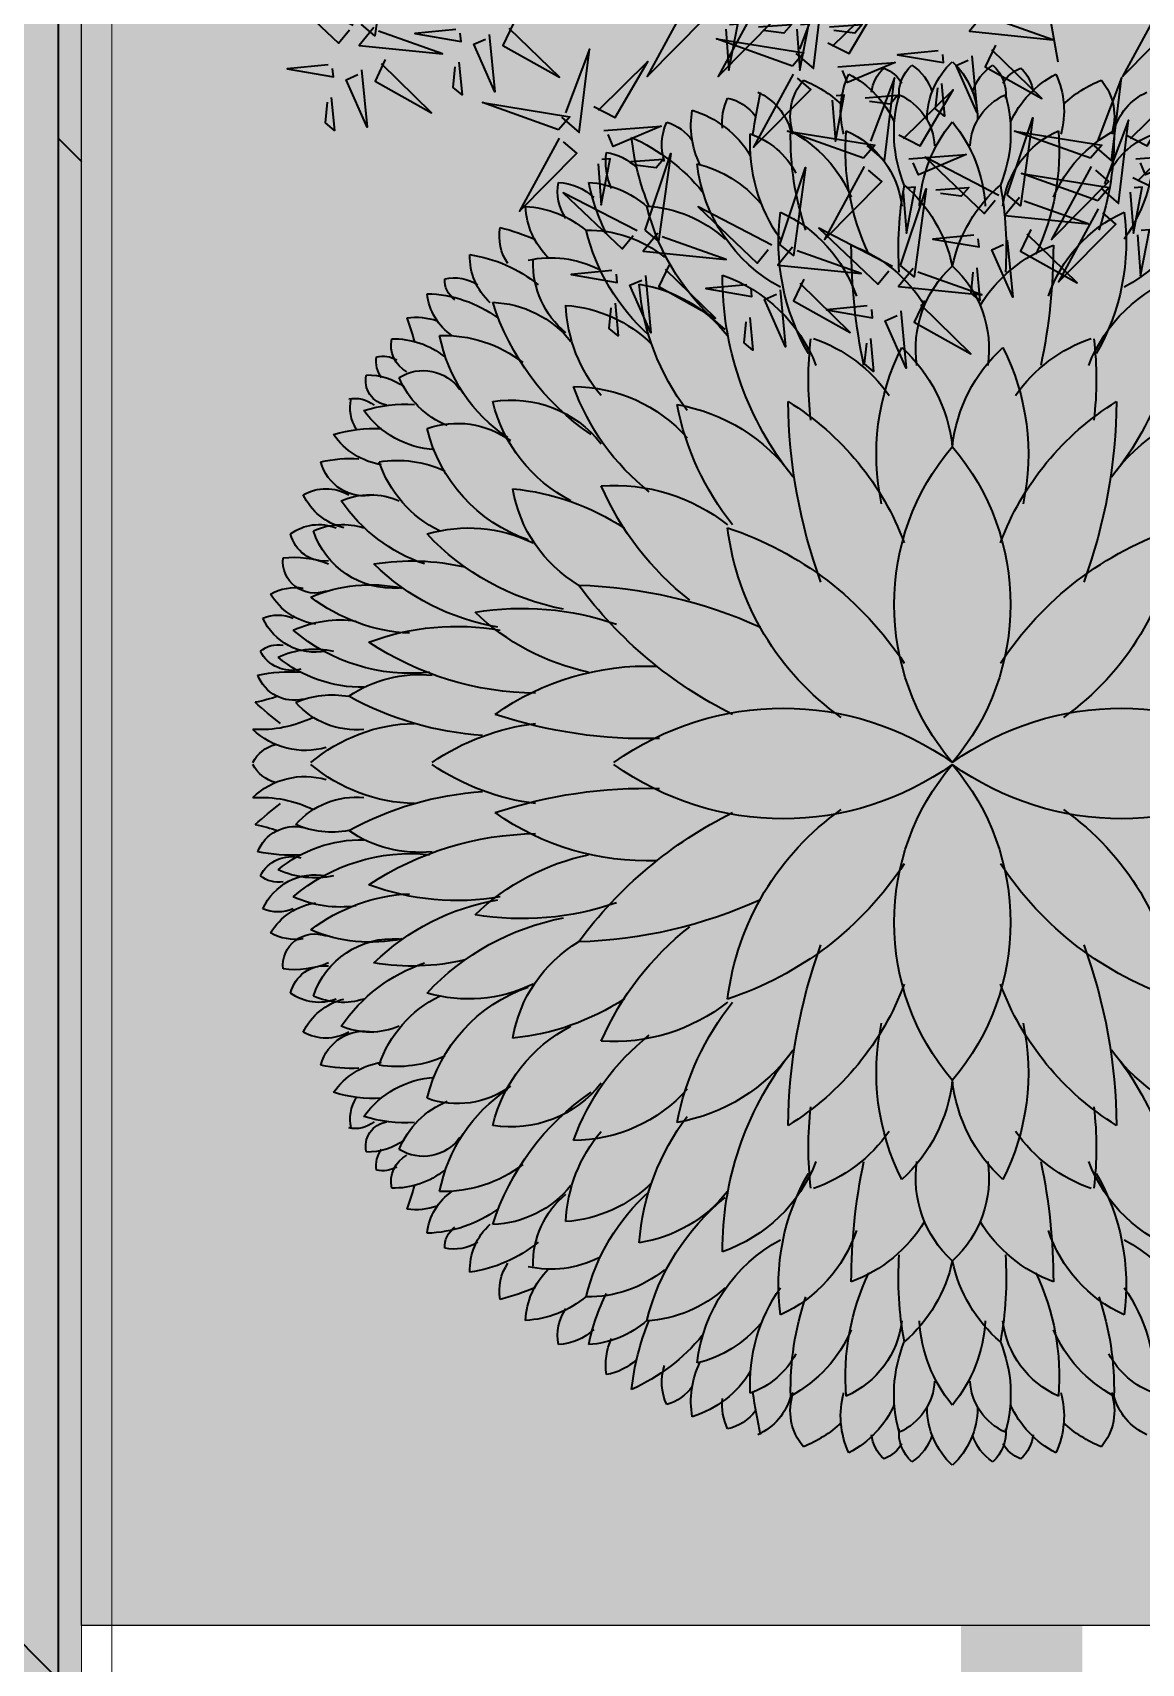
# Model space of a CAD drawing. Header units: millimetres. Extents: x -179928 to 528275, y -469666 to 511935.
# Drawn here: x 172887 to 173252, y 63537 to 64075 of the extents above; entities that cross this region are included whole.
import ezdxf

# ---------------------------------------------------------------- set-up
doc = ezdxf.new("R2010")
doc.units = ezdxf.units.MM
doc.linetypes.add('DASHED', pattern=[0.75, 0.5, -0.25])
for name, color, linetype in [('ad-Elevation 10', 8, 'Continuous'), ('ad-Plinth', 8, 'Continuous'), ('ad-Secondary Roof', 6, 'Continuous'), ('ad-Verandah', 33, 'Continuous')]:
    doc.layers.add(name, color=color, linetype=linetype)
doc.layers.add('ad-Landscape', color=94, linetype='Continuous', lineweight=35)
doc.layers.add('ad-Landscape 2', color=7, linetype='Continuous', lineweight=35, true_color=0x264c00)

# ---------------------------------------------------------------- blocks, each defined once
blk = doc.blocks.new('1625E_Roof Plan')
at = {"layer": 'ad-Secondary Roof', "linetype": 'DASHED', "ltscale": 2, "const_width": 40}
for points in [[(13950, 14220), (13138.33, 11207.5), (13950, 8195)], [(12570, 8195), (10022.5, 11207.5), (12570, 14220), (13950, 14220), (13950, 8195)]]:
    blk.add_lwpolyline(points, close=True, dxfattribs=at)
blk = doc.blocks.new('bamboo')
at = {"layer": 'ad-Landscape'}
blk.add_line((-124.2, -652.6), (-157.7, -842.3), dxfattribs=at)
for points in [[(284.5, -805.8), (243.4, -826.4), (180.3, -718.7), (276.1, -813.1)], [(346.4, -826.2), (312.4, -855.4), (293, -695.5), (339.1, -817.8)], [(-358.7, -729.9), (-282.3, -870.2), (-392.6, -759), (-367.2, -737.1)], [(-16.2, -749), (12.3, -783.5), (-148, -799.7), (-24.8, -756.1)], [(419.5, -729.9), (495.9, -870.2), (385.6, -759), (411, -737.1)], [(556, -729.9), (632.4, -870.2), (522.1, -759), (547.5, -737.1)], [(281.4, -774.9), (218.4, -770.2), (232.9, -787.1), (272.9, -782.2)], [(344.4, -779.7), (338.4, -858.4), (321.4, -770), (337.1, -771.2)], [(417.9, -774.9), (354.9, -770.2), (369.5, -787.1), (409.4, -782.2)], [(480.9, -779.7), (474.9, -858.4), (457.9, -770), (473.7, -771.2)], [(-37.9, -810.4), (-18.1, -852), (-127, -912.8), (-30.8, -819)], [(352.4, -850.5), (499, -798.1), (330.6, -825.1), (352.4, -850.5)], [(7.8, -830.7), (-2.8, -940.7), (37.7, -849.4), (14.9, -839.3)], [(72.2, -821), (150.8, -828.6), (62, -843.8), (63.5, -828.1)], [(265.2, -851.8), (154.9, -843.6), (247, -882.2), (256.7, -859.1)], [(-227.1, -1003.5), (-261, -1032.7), (-280.5, -872.8), (-234.3, -995)], [(209.8, -1003.5), (175.9, -1032.7), (156.4, -872.8), (202.6, -995)], [(351.2, -866.2), (427.7, -1006.6), (317.3, -895.4), (342.8, -873.5)], [(-288.9, -983), (-330, -1003.7), (-393.1, -896), (-297.3, -990.3)], [(148, -983), (106.8, -1003.7), (43.8, -896), (139.5, -990.3)], [(66.1, -883.9), (60.1, -946.8), (77.4, -932.6), (73.3, -892.5)], [(213.1, -911.3), (150.1, -906.6), (164.7, -923.5), (204.7, -918.6)], [(276.1, -916), (270.1, -994.8), (253.1, -906.4), (268.9, -907.6)], [(-240.7, -1085.3), (-274.6, -1114.5), (-294.1, -954.6), (-248, -1076.9)], [(-60.1, -1097.9), (-109.5, -950.3), (-85.9, -1119.2), (-60.1, -1097.9)], [(715.7, -974.6), (605.5, -966.3), (697.6, -1004.9), (707.3, -981.8)], [(-302.5, -1064.9), (-343.7, -1085.5), (-406.8, -977.8), (-311, -1072.1)], [(-221, -1027.7), (-74.4, -975.4), (-242.8, -1002.3), (-221, -1027.7)], [(215.9, -1027.7), (362.5, -975.4), (194.1, -1002.3), (215.9, -1027.7)], [(-308.2, -1029.1), (-418.5, -1020.8), (-326.4, -1059.4), (-316.7, -1036.4)], [(-44.4, -1099.5), (97.5, -1025.9), (-15.9, -1134), (-37.3, -1108.1)], [(128.7, -1029.1), (18.4, -1020.8), (110.5, -1059.4), (120.2, -1036.4)], [(636.2, -1166.1), (586.8, -1018.5), (610.3, -1187.4), (636.2, -1166.1)], [(663.7, -1034), (600.7, -1029.3), (615.2, -1046.2), (655.2, -1041.3)], [(-234.6, -1109.5), (-88.1, -1057.2), (-256.5, -1084.1), (-234.6, -1109.5)], [(-222.2, -1043.5), (-145.8, -1183.9), (-256.1, -1072.6), (-230.7, -1050.8)], [(214.7, -1043.5), (291.1, -1183.9), (180.8, -1072.6), (206.2, -1050.8)], [(376.8, -1193.4), (327.4, -1045.8), (350.9, -1214.7), (376.8, -1193.4)], [(-297.3, -1093.3), (-303.3, -1172), (-320.3, -1083.6), (-304.5, -1084.8)], [(76.6, -1088.6), (13.6, -1083.8), (28.1, -1100.8), (68.1, -1095.8)], [(144.7, -1234.3), (95.3, -1086.7), (118.8, -1255.6), (144.7, -1234.3)], [(139.6, -1093.3), (133.6, -1172), (116.6, -1083.6), (132.3, -1084.8)], [(-235.8, -1125.3), (-159.4, -1265.7), (-269.7, -1154.4), (-244.3, -1132.6)], [(-84.4, -1103.5), (-56, -1138), (-216.2, -1154.2), (-93.1, -1110.6)], [(392.5, -1194.9), (534.4, -1121.4), (420.9, -1229.4), (399.6, -1203.5)], [(-310.9, -1175.1), (-316.9, -1253.9), (-334, -1165.5), (-318.2, -1166.6)], [(-106.2, -1164.9), (-86.3, -1206.5), (-195.3, -1267.4), (-99.1, -1173.5)], [(-60.5, -1185.2), (-71, -1295.3), (-30.6, -1204), (-53.4, -1193.8)], [(3.9, -1175.6), (82.5, -1183.2), (-6.2, -1198.4), (-4.7, -1182.7)], [(160.4, -1235.8), (302.3, -1162.3), (188.8, -1270.3), (167.5, -1244.4)], [(611.8, -1171.7), (640.3, -1206.2), (480.1, -1222.4), (603.2, -1178.8)], [(352.4, -1199), (380.9, -1233.5), (220.7, -1249.7), (343.8, -1206.1)], [(120.3, -1239.9), (148.8, -1274.4), (-11.4, -1290.6), (111.7, -1247)], [(-2.1, -1238.5), (-8.1, -1301.4), (9.1, -1287.1), (5, -1247.1)], [(590.1, -1233.1), (609.9, -1274.7), (501, -1335.5), (597.2, -1241.7)], [(635.8, -1253.4), (625.3, -1363.4), (665.7, -1272.1), (642.9, -1262)], [(330.7, -1260.4), (350.5, -1301.9), (241.6, -1362.8), (337.8, -1269)], [(376.4, -1280.6), (365.9, -1390.7), (406.3, -1299.4), (383.5, -1289.3)], [(440.8, -1271), (519.4, -1278.6), (430.7, -1293.8), (432.2, -1278.1)], [(98.6, -1301.3), (118.4, -1342.9), (9.5, -1403.7), (105.7, -1309.9)], [(208.7, -1311.9), (287.3, -1319.5), (198.6, -1334.7), (200.1, -1319)], [(694.2, -1306.6), (688.2, -1369.5), (705.4, -1355.3), (701.3, -1315.3)], [(144.3, -1321.5), (133.8, -1431.6), (174.2, -1340.3), (151.4, -1330.2)], [(434.8, -1333.9), (428.8, -1396.8), (446, -1382.6), (441.9, -1342.5)], [(202.7, -1374.8), (196.7, -1437.7), (213.9, -1423.5), (209.8, -1383.4)]]:
    blk.add_lwpolyline(points, dxfattribs=at)
at = {"layer": 'ad-Landscape 2'}
for points in [[(1182.3, -770.7), (1132.9, -623.1), (1156.5, -792), (1182.3, -770.7)], [(1198, -772.2), (1339.9, -698.7), (1226.5, -806.7), (1205.1, -780.8)], [(890.5, -769.5), (910.3, -811.1), (801.3, -871.9), (897.6, -778.1)], [(1000.5, -780.1), (1079.1, -787.7), (990.4, -802.9), (991.9, -787.2)], [(1158, -776.3), (1186.4, -810.8), (1026.2, -827), (1149.3, -783.4)], [(936.1, -789.8), (925.6, -899.8), (966.1, -808.5), (943.2, -798.4)], [(735.1, -928.5), (693.9, -949.2), (630.8, -841.5), (726.6, -935.8)], [(796.9, -949), (763, -978.1), (743.5, -818.2), (789.6, -940.5)], [(994.5, -843), (988.5, -905.9), (1005.7, -891.7), (1001.6, -851.6)], [(1136.2, -837.6), (1156, -879.2), (1047.1, -940.1), (1143.3, -846.3)], [(1181.9, -857.9), (1171.4, -968), (1211.8, -876.7), (1189, -866.6)], [(1246.3, -848.3), (1324.9, -855.9), (1236.2, -871.1), (1237.7, -855.4)], [(803, -973.2), (949.5, -920.8), (781.1, -947.8), (803, -973.2)], [(1240.3, -911.2), (1234.3, -974.1), (1251.5, -959.9), (1247.4, -919.8)], [(801.8, -988.9), (878.2, -1129.3), (767.9, -1018.1), (793.3, -996.2)], [(726.7, -1038.7), (720.7, -1117.5), (703.7, -1029.1), (719.4, -1030.3)], [(651.9, -1167.6), (793.8, -1094.1), (680.3, -1202.1), (659, -1176.3)], [(700.2, -1243.7), (778.8, -1251.3), (690.1, -1266.6), (691.6, -1250.8)]]:
    blk.add_lwpolyline(points, dxfattribs=at)
blk = doc.blocks.new('A$C7DA81DBD')
at = {"layer": 'ad-Landscape'}
for centre, radius, start, end in [((0.3234, 3.905), 0.4767, 132.73866, 179.56243), ((-0.1425, 3.9552), 0.5349, 155.19049, 195.20682), ((-0.9056, 3.6412), 0.6057, 24.0272, 62.73054), ((-0.2663, 4.0457), 0.2252, 130.84427, 173.75905), ((-0.4908, 4.0166), 0.2139, 30.41563, 68.82996), ((-0.0961, 4.0625), 0.2274, 130.93347, 187.27283), ((-0.4137, 3.9807), 0.3046, 17.09734, 56.39496), ((-1.3268, 3.7443), 0.3576, 14.37957, 65.67824), ((-0.6413, 3.9243), 0.3417, 140.17932, 198.67463), ((-1.1804, 3.4536), 0.743, 47.03228, 68.14061), ((0.4847, 3.8253), 0.8385, 164.13269, 202.27743), ((-0.4664, 3.7254), 0.3595, 3.05127, 66.29439), ((0.6722, 3.3341), 0.8727, 140.39412, 176.99618), ((-0.2113, 3.764), 1.0157, 176.98112, 215.15022), ((-1.383, 3.3555), 0.488, 27.43755, 71.18261), ((0.7845, 3.7974), 1.7654, 178.75477, 198.61147), ((-1.3701, 3.1096), 0.824, 23.21959, 61.77969), ((0.8101, 3.7172), 1.4584, 175.33806, 205.55583), ((-0.8731, 3.3135), 0.5704, 6.67232, 66.26868), ((-0.5792, 3.7449), 0.9742, 186.46688, 241.65563), ((1.7398, 3.1245), 2.0667, 169.32144, 184.04788), ((-0.8762, 2.8295), 0.8955, 11.96194, 49.21126), ((0.2948, 3.161), 1.349, 172.2305, 210.01298), ((-1.4049, 2.5545), 0.8684, 18.68778, 65.28391), ((2.889, 3.1417), 3.5018, 179.98243, 192.00519), ((-0.9142, 2.3228), 0.8735, 31.40487, 69.8192), ((0.4533, 2.5144), 0.6755, 132.16499, 188.60831), ((0.5421, 2.9513), 1.9362, 179.73155, 217.41149), ((-1.6974, 2.079), 0.9321, 21.01467, 71.00855), ((1.1102, 2.3286), 1.9834, 172.86966, 187.13034), ((-1.1439, 1.6998), 0.9279, 34.91657, 71.05051), ((0.9729, 1.8753), 1.4339, 153.15977, 192.1138), ((-0.9472, 1.8177), 0.9527, 6.22136, 47.73687), ((-1.856, 1.0904), 1.1017, 36.03906, 80.26816), ((-1.8918, 0.7397), 1.7085, 20.47463, 58.37181), ((2.2619, 2.2221), 3.2578, 180.48635, 200.14254), ((1.1235, 0.9635), 1.4762, 139.56784, 220.43216), ((0.278, 1.6321), 1.6541, 187.07097, 234.85412), ((-2.0051, -0.5207), 2.0521, 33.36445, 71.77879), ((-0.278, -1.6321), 1.6541, 7.07097, 54.85412), ((2.0051, 0.5207), 2.0521, 213.36445, 251.77879), ((0.5036, -2.3877), 1.7715, 23.40985, 52.04459), ((1.8408, -1.8007), 0.8356, 9.30481, 59.3197), ((-2.2619, -2.2221), 3.2578, 0.48635, 20.14254), ((1.8918, -0.7397), 1.7085, 200.47463, 238.37181), ((2.2585, -2.2572), 0.9551, 13.74281, 70.74014), ((0.0127, -2.4992), 1.6882, 11.02849, 38.56329), ((2.0528, -0.5755), 1.111, 231.64981, 273.95156), ((2.8127, -0.1703), 1.5025, 236.86683, 264.37468), ((2.7888, -2.0624), 0.7268, 18.67082, 63.79699), ((3.6025, -1.7876), 0.3701, 25.36372, 76.0362), ((0.9565, -2.7668), 1.425, 19.73306, 51.77211), ((1.8936, -2.412), 0.9205, 13.66836, 62.88227), ((3.5309, -1.1863), 0.4429, 246.56317, 293.43683), ((3.5663, -1.8937), 0.2709, 13.65461, 102.44901), ((3.799, -1.3868), 0.2788, 240.36234, 299.63766), ((1.856, -1.0904), 1.1017, 216.03906, 260.26816), ((-0.5421, -2.9513), 1.9362, 359.73155, 37.41149), ((3.3701, -1.1333), 0.7046, 245.60352, 278.75304), ((3.3942, -2.2431), 0.4369, 34.78481, 81.07296), ((3.6458, -0.9704), 0.8788, 267.00257, 282.07341), ((2.3006, -1.3581), 0.9275, 221.73929, 269.82837), ((2.6751, -1.5084), 0.6953, 218.28249, 279.3433), ((3.0021, -1.5187), 0.5438, 233.77897, 289.79803), ((2.167, -2.7765), 0.9598, 10.85815, 56.55055), ((3.104, -2.4748), 0.5733, 35.76353, 86.37343), ((1.3292, -3.2587), 1.5303, 17.59049, 55.74559), ((2.8672, -2.5356), 0.5252, 21.8257, 68.02813), ((3.5079, -1.2176), 0.814, 266.76384, 287.52222), ((3.4132, -2.1554), 0.2388, 346.75476, 32.31761), ((-1.1102, -2.3286), 1.9834, 352.86966, 7.13034), ((0.4415, -3.0214), 1.4626, 4.53972, 37.07204), ((3.3241, -1.386), 0.7926, 265.56631, 288.01228), ((3.4098, -2.3203), 0.1483, 346.0967, 81.70295), ((3.6227, -2.031), 0.1831, 231.14247, 282.0713), ((1.1439, -1.6998), 0.9279, 214.91657, 251.05051), ((1.4468, -2.8141), 0.8978, 2.30093, 40.50756), ((3.2095, -2.1093), 0.2729, 215.39886, 302.15517), ((3.5474, -1.9775), 0.3785, 233.8191, 270.95416), ((3.3252, -2.438), 0.1695, 350.71369, 36.27653), ((1.6974, -2.079), 0.9321, 201.01467, 251.00855), ((3.0882, -1.8014), 0.7945, 232.47186, 271.55185), ((3.387, -2.0873), 0.4877, 230.8294, 271.59888), ((3.2185, -2.5369), 0.186, 348.23624, 60.99446), ((3.4542, -2.3019), 0.1679, 239.89017, 283.18093), ((-0.2948, -3.161), 1.349, 352.2305, 30.01298), ((2.4021, -1.9593), 0.8207, 225.12287, 265.9267), ((2.8129, -2.1522), 0.6446, 219.15642, 267.78171), ((4.7109, -2.1806), 1.4962, 194.55365, 200.41362), ((2.0257, -2.069), 0.8461, 218.49282, 261.42911), ((0.4879, -3.7225), 1.408, 14.08678, 50.75178), ((1.0136, -3.5245), 1.2421, 13.52703, 48.39805), ((1.9988, -3.0323), 0.5442, 358.24862, 50.68038), ((2.8327, -2.8868), 0.3555, 6.20703, 55.71806), ((3.2048, -2.0899), 0.7587, 233.84333, 268.58495), ((3.255, -2.3074), 0.3987, 250.94104, 277.72728), ((1.4049, -2.5545), 0.8684, 198.68778, 245.28391), ((2.5541, -3.0699), 0.3719, 357.60187, 47.96098), ((2.9291, -2.9329), 0.15, 357.47025, 53.80961), ((0.5792, -3.7449), 0.9742, 6.46688, 61.65563), ((3.0549, -2.2322), 0.863, 231.02378, 261.38718), ((3.0253, -2.6704), 0.2744, 237.97543, 281.26619), ((2.4357, -2.4238), 0.6427, 243.07607, 282.38547), ((2.4584, -3.1948), 0.2887, 349.0778, 34.64065), ((2.2078, -2.5037), 0.7304, 230.8151, 271.05063), ((2.1285, -3.3962), 0.4606, 2.36478, 45.58317), ((-0.7845, -3.7974), 1.7654, 358.75477, 18.61147), ((0.2113, -3.764), 1.0157, 356.98112, 35.15022), ((1.8961, -2.6169), 0.7641, 227.38545, 266.81155), ((0.9147, -3.7961), 1.3196, 11.93886, 26.21864), ((2.6219, -2.7574), 0.6207, 229.77589, 266.93335), ((3.0457, -2.0047), 1.2814, 246.14352, 256.28476), ((2.1061, -3.4684), 0.2887, 349.0778, 34.64065), ((1.3701, -3.1096), 0.824, 203.21959, 241.77969), ((1.7238, -2.9221), 0.7346, 220.38662, 256.09196), ((0.4659, -3.9514), 1.4875, 5.97252, 22.70743), ((2.2394, -2.9434), 0.5806, 228.33638, 266.67487), ((2.4029, -3.194), 0.3293, 226.24511, 267.68542), ((2.4444, -2.7002), 1.2047, 219.61762, 245.52562), ((1.6924, -3.6508), 0.4098, 352.3277, 23.61076), ((1.383, -3.3555), 0.488, 207.43755, 251.18261), ((1.0337, -3.8696), 0.5516, 350.48559, 25.45287), ((1.4522, -3.7508), 0.3106, 333.81915, 18.78711), ((2.1581, -3.3546), 0.3559, 226.86291, 260.36915), ((1.7595, -3.3631), 0.6247, 211.25767, 253.08831), ((0.6413, -3.9243), 0.3417, 320.17932, 18.67463), ((1.3268, -3.7443), 0.3576, 194.37957, 245.67824), ((-5.8663, -2.673), 7.168, 348.75967, 350.83335), ((1.0529, -3.8878), 0.3429, 334.82228, 6.10535), ((1.8213, -3.5993), 0.3023, 216.32124, 252.6008), ((1.4147, -3.7701), 0.2686, 215.04222, 258.95985), ((1.1804, -3.4536), 0.743, 227.03228, 248.14061)]:
    blk.add_arc(centre, radius, start, end, dxfattribs=at)
at = {"layer": 'ad-Landscape 2'}
for centre, radius, start, end in [((-0.3234, 3.905), 0.4767, 0.43757, 47.26134), ((0.4137, 3.9807), 0.3046, 123.60504, 162.90266), ((0.0961, 4.0625), 0.2274, 352.72717, 49.06653), ((0.4908, 4.0166), 0.2139, 111.17004, 149.58437), ((0.9056, 3.6412), 0.6057, 117.26946, 155.9728), ((0.2663, 4.0457), 0.2252, 6.24095, 49.15573), ((0.1425, 3.9552), 0.5349, 344.79318, 24.80951), ((0.4664, 3.7254), 0.3595, 113.70561, 176.94873), ((-0.4847, 3.8253), 0.8385, 337.72257, 15.86731), ((1.1804, 3.4536), 0.743, 111.85939, 132.96772), ((0.6413, 3.9243), 0.3417, 341.32537, 39.82068), ((1.3268, 3.7443), 0.3576, 114.32176, 165.62043), ((-5.8663, 2.673), 7.168, 9.16665, 11.24033), ((1.4147, 3.7701), 0.2686, 101.04015, 144.95778), ((1.7595, 3.3631), 0.6247, 106.91169, 148.74233), ((1.0529, 3.8878), 0.3429, 353.89465, 25.17772), ((1.0337, 3.8696), 0.5516, 334.54713, 9.51441), ((-0.6722, 3.3341), 0.8727, 3.00382, 39.60588), ((1.8213, 3.5993), 0.3023, 107.3992, 143.67876), ((1.4522, 3.7508), 0.3106, 341.21289, 26.18085), ((0.8731, 3.3135), 0.5704, 113.73132, 173.32768), ((-0.8101, 3.7172), 1.4584, 334.44417, 4.66194), ((1.3701, 3.1096), 0.824, 118.22031, 156.78041), ((-0.7845, 3.7974), 1.7654, 341.38853, 1.24523), ((1.383, 3.3555), 0.488, 108.81739, 152.56245), ((0.2113, 3.764), 1.0157, 324.84978, 3.01888), ((2.4444, 2.7002), 1.2047, 114.47438, 140.38238), ((0.4659, 3.9514), 1.4875, 337.29257, 354.02748), ((2.1581, 3.3546), 0.3559, 99.63085, 133.13709), ((1.6924, 3.6508), 0.4098, 336.38924, 7.6723), ((0.5792, 3.7449), 0.9742, 298.34437, 353.53312), ((1.7238, 2.9221), 0.7346, 103.90804, 139.61338), ((0.8762, 2.8295), 0.8955, 130.78874, 168.03806), ((-1.7398, 3.1245), 2.0667, 355.95212, 10.67856), ((2.2394, 2.9434), 0.5806, 93.32513, 131.66362), ((0.9147, 3.7961), 1.3196, 333.78136, 348.06114), ((2.4029, 3.194), 0.3293, 92.31458, 133.75489), ((2.1061, 3.4684), 0.2887, 325.35935, 10.9222), ((0.4879, 3.7225), 1.408, 309.24822, 345.91322), ((1.8961, 2.6169), 0.7641, 93.18845, 132.61455), ((2.6219, 2.7574), 0.6207, 93.06665, 130.22411), ((2.1285, 3.3962), 0.4606, 314.41683, 357.63522), ((1.4049, 2.5545), 0.8684, 114.71609, 161.31222), ((-0.2948, 3.161), 1.349, 329.98702, 7.7695), ((2.2078, 2.5037), 0.7304, 88.94937, 129.1849), ((1.0136, 3.5245), 1.2421, 311.60195, 346.47297), ((3.0457, 2.0047), 1.2814, 103.71524, 113.85648), ((2.4584, 3.1948), 0.2887, 325.35935, 10.9222), ((0.9142, 2.3228), 0.8735, 110.1808, 148.59513), ((-2.889, 3.1417), 3.5018, 347.99481, 0.01757), ((2.4357, 2.4238), 0.6427, 77.61453, 116.92393), ((3.0549, 2.2322), 0.863, 98.61282, 128.97622), ((2.5541, 3.0699), 0.3719, 312.03902, 2.39813), ((-0.4533, 2.5144), 0.6755, 351.39169, 47.83501), ((1.9988, 3.0323), 0.5442, 309.31962, 1.75138), ((1.6974, 2.079), 0.9321, 108.99145, 158.98533), ((-0.5421, 2.9513), 1.9362, 322.58851, 0.26845), ((2.0257, 2.069), 0.8461, 98.57089, 141.50718), ((0.4415, 3.0214), 1.4626, 322.92796, 355.46028), ((3.0253, 2.6704), 0.2744, 78.73381, 122.02457), ((2.9291, 2.9329), 0.15, 306.19039, 2.52975), ((2.4021, 1.9593), 0.8207, 94.0733, 134.87713), ((1.4468, 2.8141), 0.8978, 319.49244, 357.69907), ((1.3292, 3.2587), 1.5303, 304.25441, 342.40951), ((2.8129, 2.1522), 0.6446, 92.21829, 140.84358), ((3.2048, 2.0899), 0.7587, 91.41505, 126.15667), ((2.8327, 2.8868), 0.3555, 304.28194, 353.79297), ((3.255, 2.3074), 0.3987, 82.27272, 109.05896), ((4.7109, 2.1806), 1.4962, 159.58638, 165.44635), ((1.1439, 1.6998), 0.9279, 108.94949, 145.08343), ((-1.1102, 2.3286), 1.9834, 352.86966, 7.13034), ((3.0882, 1.8014), 0.7945, 88.44815, 127.52814), ((2.167, 2.7765), 0.9598, 303.44945, 349.14185), ((3.387, 2.0873), 0.4877, 88.40112, 129.1706), ((3.2185, 2.5369), 0.186, 299.00554, 11.76376), ((0.9472, 1.8177), 0.9527, 132.26313, 173.77864), ((-0.9729, 1.8753), 1.4339, 347.8862, 26.84023), ((3.2095, 2.1093), 0.2729, 57.84483, 144.60114), ((3.4542, 2.3019), 0.1679, 76.81907, 120.10983), ((3.3252, 2.438), 0.1695, 323.72347, 9.28631), ((2.3006, 1.3581), 0.9275, 90.17163, 138.26071), ((0.9565, 2.7668), 1.425, 308.22789, 340.26694), ((2.8672, 2.5356), 0.5252, 291.97187, 338.1743), ((3.5474, 1.9775), 0.3785, 89.04584, 126.1809), ((3.4098, 2.3203), 0.1483, 278.29705, 13.9033), ((1.8918, 0.7397), 1.7085, 121.62819, 159.52537), ((-2.2619, 2.2221), 3.2578, 339.85746, 359.51365), ((1.856, 1.0904), 1.1017, 99.73184, 143.96094), ((0.0127, 2.4992), 1.6882, 321.43671, 348.97151), ((2.6751, 1.5084), 0.6953, 80.6567, 141.71751), ((1.8936, 2.412), 0.9205, 297.11773, 346.33164), ((3.3241, 1.386), 0.7926, 71.98772, 94.43369), ((3.6227, 2.031), 0.1831, 77.9287, 128.85753), ((3.4132, 2.1554), 0.2388, 327.68239, 13.24524), ((3.104, 2.4748), 0.5733, 273.62657, 324.23647), ((2.2585, 2.2572), 0.9551, 289.25986, 346.25719), ((3.0021, 1.5187), 0.5438, 70.20197, 126.22103), ((3.5079, 1.2176), 0.814, 72.47778, 93.23616), ((3.3942, 2.2431), 0.4369, 278.92704, 325.21519), ((-1.1235, 0.9635), 1.4762, 319.56784, 40.43216), ((3.3701, 1.1333), 0.7046, 81.24696, 114.39648), ((2.7888, 2.0624), 0.7268, 296.20301, 341.32918), ((3.5663, 1.8937), 0.2709, 257.55099, 346.34539), ((3.6458, 0.9704), 0.8788, 77.92659, 92.99743), ((2.0528, 0.5755), 1.111, 86.04844, 128.35019), ((0.5036, 2.3877), 1.7715, 307.95541, 336.59015), ((2.8127, 0.1703), 1.5025, 95.62532, 123.13317), ((1.8408, 1.8007), 0.8356, 300.6803, 350.69519), ((2.8723, 2.1694), 1.0147, 288.93763, 325.3584), ((3.5309, 1.1863), 0.4429, 66.56317, 113.43683), ((3.799, 1.3868), 0.2788, 60.36234, 119.63766), ((3.6025, 1.7876), 0.3701, 283.9638, 334.63628), ((2.0051, -0.5207), 2.0521, 108.22121, 146.63555), ((-0.278, 1.6321), 1.6541, 305.14588, 352.92903), ((2.0704, 2.4383), 1.5297, 280.87998, 316.84474), ((2.935, 0.5362), 0.8919, 73.64007, 116.08119), ((3.3934, 1.5704), 0.508, 265.63715, 341.63434), ((3.6986, 1.0203), 0.4283, 65.59747, 107.58932), ((3.8429, 1.1634), 0.2852, 53.28378, 111.64538), ((3.8061, 1.4393), 0.2126, 263.93136, 347.1466), ((2.5206, 2.2177), 1.411, 279.65865, 314.4053), ((3.2785, -0.1985), 1.4267, 80.74511, 103.04309), ((3.9905, 0.7068), 0.5437, 82.71659, 112.35425), ((3.867, 1.2266), 0.1934, 249.40402, 5.81334), ((2.3551, -1.8074), 2.8907, 91.74206, 114.32586), ((0.1824, 2.6175), 2.5892, 296.37959, 323.62907), ((3.2424, 1.8545), 1.0655, 272.74788, 307.4895), ((3.5292, 0.1698), 0.9139, 66.6856, 101.98272), ((3.8058, 1.2269), 0.3858, 278.11277, 328.84912), ((3.9828, 0.7528), 0.3143, 60.83495, 98.40667), ((2.6118, -0.8298), 1.7705, 80.78995, 108.93131), ((1.9143, 1.938), 1.4152, 281.89122, 313.87774), ((4.09, 0.6654), 0.2348, 66.95459, 113.04541), ((3.0057, -0.698), 1.5293, 69.60798, 99.92697), ((3.2885, 1.64), 1.0932, 263.82806, 310.47833), ((3.7147, 0.1925), 0.678, 65.29475, 98.44427), ((3.8641, 1.0224), 0.3477, 259.21259, 336.08162), ((2.5064, 2.2982), 1.8728, 270.64954, 303.44704), ((3.8679, 0.1672), 0.5263, 65.03704, 102.60876), ((4.09, 0.5543), 0.1658, 49.71676, 100.64559), ((3.5803, 1.2652), 0.8033, 269.21022, 309.38588), ((4.0065, 0.7788), 0.2144, 255.31026, 332.80649), ((1.8532, -0.9988), 1.5896, 54.65742, 92.19306), ((3.2335, -0.2213), 0.7603, 55.7746, 95.87942), ((3.9905, 0.6212), 0.2383, 256.99707, 338.77188), ((4.0211, -0.3309), 0.8867, 77.52959, 94.45848), ((2.7222, 2.1138), 1.9478, 273.73964, 298.81783), ((3.7607, -0.1513), 0.5674, 66.95643, 100.10595), ((4.487, 1.6291), 1.2847, 251.99953, 258.36281), ((-1.0264, -1.4309), 1.7659, 54.46623, 125.53377), ((1.0264, -1.4309), 1.7659, 54.46623, 125.53377), ((1.8634, 3.0329), 2.8823, 268.28266, 288.38947), ((3.6164, 0.6908), 0.4865, 264.42972, 318.86104), ((3.052, 1.6261), 1.72, 306.4839, 313.12995), ((2.3531, -1.1695), 1.4234, 55.68031, 82.95803), ((3.2407, -0.7659), 1.0093, 49.89452, 88.74382), ((3.9266, 0.5355), 0.4565, 253.76314, 313.91182), ((4.1975, 0.9392), 0.7339, 243.98295, 273.57108), ((4.0462, -0.1006), 0.224, 28.43363, 74.68909), ((-1.0264, 1.4309), 1.7659, 234.46623, 305.53377), ((1.1235, -0.9635), 1.4762, 139.56784, 220.43216), ((-1.1235, -0.9635), 1.4762, 319.56784, 40.43216), ((1.0264, 1.4309), 1.7659, 234.46623, 305.53377), ((2.3531, 1.1695), 1.4234, 277.04197, 304.31969), ((3.2407, 0.7659), 1.0093, 271.25618, 310.10548), ((3.9266, -0.5355), 0.4565, 46.08818, 106.23686), ((4.0462, 0.1006), 0.224, 285.31091, 331.56637), ((1.8634, -3.0329), 2.8823, 71.61053, 91.71734), ((2.7222, -2.1138), 1.9478, 61.18217, 86.26036), ((0.278, -1.6321), 1.6541, 125.14588, 172.92903), ((3.6164, -0.6908), 0.4865, 41.13896, 95.57028), ((4.1975, -0.9392), 0.7339, 86.42892, 116.01705), ((3.052, -1.6261), 1.72, 46.87005, 53.5161), ((0.1824, -2.6175), 2.5892, 36.37093, 63.62041), ((1.8532, 0.9988), 1.5896, 267.80694, 305.34258), ((3.7607, 0.1513), 0.5674, 259.89405, 293.04357), ((3.9905, -0.6212), 0.2383, 21.22812, 103.00293), ((4.487, -1.6291), 1.2847, 101.63719, 108.00047), ((2.5064, -2.2982), 1.8728, 56.55296, 89.35046), ((3.2335, 0.2213), 0.7603, 264.12058, 304.2254), ((3.5803, -1.2652), 0.8033, 50.61412, 90.78978), ((1.9143, -1.938), 1.4152, 46.12226, 78.10878), ((3.2885, -1.64), 1.0932, 49.52167, 96.17194), ((4.0211, 0.3309), 0.8867, 265.54152, 282.47041), ((4.0065, -0.7788), 0.2144, 27.19351, 104.68974), ((-2.0051, 0.5207), 2.0521, 288.22121, 326.63555), ((3.8679, -0.1672), 0.5263, 257.39124, 294.96296), ((3.8641, -1.0224), 0.3477, 23.91838, 100.78741), ((4.09, -0.5543), 0.1658, 259.35441, 310.28324), ((3.0057, 0.698), 1.5293, 260.07303, 290.39202), ((3.2424, -1.8545), 1.0655, 52.5105, 87.25212), ((2.3551, 1.8074), 2.8907, 245.67414, 268.25794), ((2.6118, 0.8298), 1.7705, 251.06869, 279.21005), ((2.5206, -2.2177), 1.411, 45.5947, 80.34135), ((3.7147, -0.1925), 0.678, 261.55573, 294.70525), ((3.8058, -1.2269), 0.3858, 31.15088, 81.88723), ((4.09, -0.6654), 0.2348, 246.95459, 293.04541), ((2.0704, -2.4383), 1.5297, 43.15526, 79.12002), ((3.5292, -0.1698), 0.9139, 258.01728, 293.3144), ((3.3934, -1.5704), 0.508, 18.36566, 94.36285), ((3.867, -1.2266), 0.1934, 354.18666, 110.59598), ((3.9828, -0.7528), 0.3143, 261.59333, 299.16505), ((2.2619, -2.2221), 3.2578, 159.85746, 179.51365), ((3.2785, 0.1985), 1.4267, 256.95691, 279.25489), ((2.8723, -2.1694), 1.0147, 34.6416, 71.06237), ((3.9905, -0.7068), 0.5437, 247.64575, 277.28341), ((3.8061, -1.4393), 0.2126, 12.8534, 96.06864), ((-1.8918, -0.7397), 1.7085, 301.62819, 339.52537), ((2.935, -0.5362), 0.8919, 243.91881, 286.35993), ((3.6986, -1.0203), 0.4283, 252.41068, 294.40253), ((3.8429, -1.1634), 0.2852, 248.35462, 306.71622), ((0.9729, -1.8753), 1.4339, 167.8862, 206.84023), ((-0.9729, -1.8753), 1.4339, 333.15977, 12.1138), ((-1.856, -1.0904), 1.1017, 279.73184, 323.96094), ((0.5421, -2.9513), 1.9362, 142.58851, 180.26845), ((-0.9472, -1.8177), 0.9527, 312.26313, 353.77864), ((0.9472, -1.8177), 0.9527, 186.22136, 227.73687), ((1.1102, -2.3286), 1.9834, 172.86966, 187.13034), ((-1.1439, -1.6998), 0.9279, 288.94949, 325.08343), ((-1.6974, -2.079), 0.9321, 288.99145, 338.98533), ((2.889, -3.1417), 3.5018, 167.99481, 180.01757), ((0.4533, -2.5144), 0.6755, 171.39169, 227.83501), ((-0.4533, -2.5144), 0.6755, 312.16499, 8.60831), ((-2.889, -3.1417), 3.5018, 359.98243, 12.00519), ((0.2948, -3.161), 1.349, 149.98702, 187.7695), ((-1.4049, -2.5545), 0.8684, 294.71609, 341.31222), ((-0.9142, -2.3228), 0.8735, 290.1808, 328.59513), ((0.9142, -2.3228), 0.8735, 211.40487, 249.8192), ((-0.5792, -3.7449), 0.9742, 118.34437, 173.53312), ((1.7398, -3.1245), 2.0667, 175.95212, 190.67856), ((-0.8762, -2.8295), 0.8955, 310.78874, 348.03806), ((0.8762, -2.8295), 0.8955, 191.96194, 229.21126), ((-1.7398, -3.1245), 2.0667, 349.32144, 4.04788), ((0.8101, -3.7172), 1.4584, 154.44417, 184.66194), ((-0.8101, -3.7172), 1.4584, 355.33806, 25.55583), ((-0.2113, -3.764), 1.0157, 144.84978, 183.01888), ((0.7845, -3.7974), 1.7654, 161.38853, 181.24523), ((-1.3701, -3.1096), 0.824, 298.22031, 336.78041), ((-0.8731, -3.3135), 0.5704, 293.73132, 353.32768), ((0.6722, -3.3341), 0.8727, 183.00382, 219.60588), ((-0.6722, -3.3341), 0.8727, 320.39412, 356.99618), ((0.8731, -3.3135), 0.5704, 186.67232, 246.26868), ((0.4847, -3.8253), 0.8385, 157.72257, 195.86731), ((-0.4847, -3.8253), 0.8385, 344.13269, 22.27743), ((-1.383, -3.3555), 0.488, 288.81739, 332.56245), ((-0.4664, -3.7254), 0.3595, 293.70561, 356.94873), ((0.4664, -3.7254), 0.3595, 183.05127, 246.29439), ((-1.3268, -3.7443), 0.3576, 294.32176, 345.62043), ((-0.6413, -3.9243), 0.3417, 161.32537, 219.82068), ((-0.1425, -3.9552), 0.5349, 164.79318, 204.80951), ((0.1425, -3.9552), 0.5349, 335.19049, 15.20682), ((-0.9056, -3.6412), 0.6057, 297.26946, 335.9728), ((0.3234, -3.905), 0.4767, 180.43757, 227.26134), ((-0.3234, -3.905), 0.4767, 312.73866, 359.56243), ((0.9056, -3.6412), 0.6057, 204.0272, 242.73054), ((-1.1804, -3.4536), 0.743, 291.85939, 312.96772), ((-0.0961, -4.0625), 0.2274, 172.72717, 229.06653), ((0.0961, -4.0625), 0.2274, 310.93347, 7.27283), ((-0.2663, -4.0457), 0.2252, 186.24095, 229.15573), ((-0.4908, -4.0166), 0.2139, 291.17004, 329.58437), ((-0.4137, -3.9807), 0.3046, 303.60504, 342.90266), ((0.4137, -3.9807), 0.3046, 197.09734, 236.39496), ((0.4908, -4.0166), 0.2139, 210.41563, 248.82996), ((0.2663, -4.0457), 0.2252, 310.84427, 353.75905)]:
    blk.add_arc(centre, radius, start, end, dxfattribs=at)
blk = doc.blocks.new('1625_East Villa')
at = {"transparency": 33554559}
h = blk.add_hatch(color=43, dxfattribs=at)
h.dxf.hatch_style = 1
h.paths.add_polyline_path([(12120, 13620), (13640, 13620), (13640, 8645), (12120, 8645)])
h = blk.add_hatch(dxfattribs=at)
h.set_pattern_fill('GRASS', color=74, angle=180)
h.set_pattern_definition([(270, (14545, 13620), (17.96051, -17.96051), [4.7625, -31.15852]), (225, (14545, 13620), (17.96051, -17.96051), [4.7625, -20.6375]), (315, (14545, 13620), (17.96051, 17.96051), [4.7625, -20.6375])])
h.paths.add_polyline_path([(14550, 10245), (13640, 10245), (13640, 13620), (14550, 13620)])
h = blk.add_hatch(color=256, dxfattribs=at)
h.dxf.hatch_style = 1
h.set_gradient(color1=(153, 204, 0), color2=(63, 127, 0), tint=1, name='INVSPHERICAL')
h.paths.add_polyline_path([(14550, 10245), (13640, 10245), (13640, 13620), (14550, 13620)])
at = {"layer": 'ad-Landscape', "transparency": 33554687}
h = blk.add_hatch(dxfattribs=at)
h.set_pattern_fill('DOLMIT', color=44, scale=10, angle=270)
h.set_pattern_definition([(270, (-442546.75, 147352.39), (63.5, -1e-14), []), (315, (-442546.75, 147352.4), (126.999913, 126.999913), [89.80256, -179.60512])])
h.paths.add_polyline_path([(12120, 13620), (13640, 13620), (13640, 8645), (12120, 8645)])
at = {"layer": 'ad-Elevation 10'}
blk.add_lwpolyline([(14550, 10245), (13640, 10245), (13640, 13620), (14550, 13620)], close=True, dxfattribs=at)
at = {"layer": 'ad-Verandah', "lineweight": 9}
for points in [[(12120, 13620), (13640, 13620), (13640, 8645), (12120, 8645)], [(14095, 8645), (13640, 8645), (13640, 10245), (14095, 10245)]]:
    blk.add_lwpolyline(points, close=True, dxfattribs=at)
at = {"xscale": -54.36482949885722, "yscale": 54.36482949885722, "zscale": 54.36482949885722}
blk.add_blockref('A$C7DA81DBD', (13927.16, 10529.15), dxfattribs=at)
at = {"layer": 'ad-Landscape', "linetype": 'Continuous', "xscale": -0.171360081536486, "yscale": 0.171360081536486, "zscale": 0.171360081536486}
blk.add_blockref('bamboo', (13934.89, 10904.78), dxfattribs=at)
blk.add_blockref('1625E_Roof Plan', (0, 0))
blk = doc.blocks.new("All Plot's Villa Plans")
at = {"ltscale": 5}
blk.add_blockref('1625_East Villa', (159262.93, 53304.9), dxfattribs=at)
blk = doc.blocks.new('A$C92fa9908')
at = {"layer": 'ad-Verandah', "lineweight": 9}
blk.add_lwpolyline([(12120, 13620), (13650, 13620), (13650, 8645), (12120, 8645)], close=True, dxfattribs=at)
blk = doc.blocks.new('zw$C194')
at = {"layer": 'ad-Plinth', "ltscale": 5}
blk.add_blockref('A$C92fa9908', (-32575.89, -375453.88), dxfattribs=at)
blk = doc.blocks.new("Villa's Boundary")
at = {"ltscale": 5}
blk.add_blockref('zw$C194', (191838.82, 428758.78), dxfattribs=at)

msp = doc.modelspace()

# ---------------------------------------------------------------- block references
at = {"ltscale": 5}
msp.add_blockref("Villa's Boundary", (0, 0), dxfattribs=at)

# ---------------------------------------------------------------- next in the draw order: block references
msp.add_blockref("All Plot's Villa Plans", (0, 0), dxfattribs=at)

doc.saveas('drawing.dxf')
